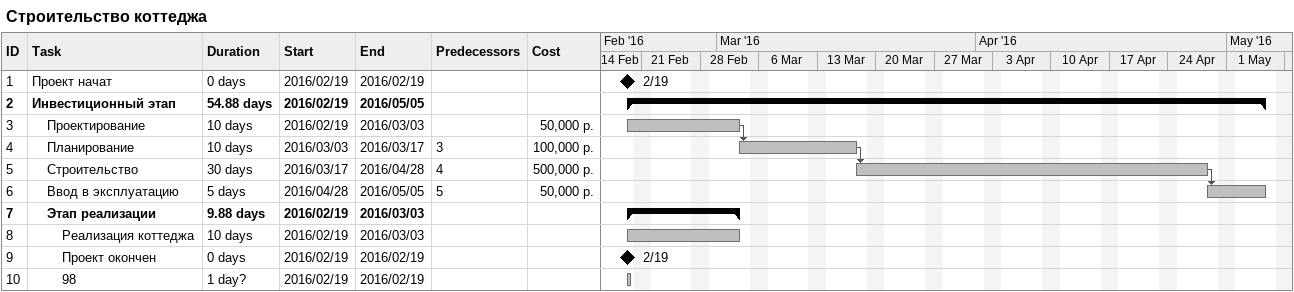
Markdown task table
Строительство коттеджа

| ID | Level | Task | Duration | Start | Finish | Predecessors | Cost (р.) |
|---|---|---|---|---|---|---|---|
| 1 | 1 | Проект начат | 0d | 2016-02-19 | 2016-02-19 |  |  |
| 2 | 1 | **Инвестиционный этап** | 54.88d | 2016-02-19 | 2016-05-05 |  |  |
| 3 | 2 | Проектирование | 10d | 2016-02-19 | 2016-03-03 |  | 50000 |
| 4 | 2 | Планирование | 10d | 2016-03-03 | 2016-03-17 | 3 | 100000 |
| 5 | 2 | Строительство | 30d | 2016-03-17 | 2016-04-28 | 4 | 500000 |
| 6 | 2 | Ввод в эксплуатацию | 5d | 2016-04-28 | 2016-05-05 | 5 | 50000 |
| 7 | 2 | **Этап реализации** | 9.88d | 2016-02-19 | 2016-03-03 |  |  |
| 8 | 3 | Реализация коттеджа | 10d | 2016-02-19 | 2016-03-03 |  |  |
| 9 | 3 | Проект окончен | 0d | 2016-02-19 | 2016-02-19 |  |  |
| 10 | 3 | 98 | 1d? | 2016-02-19 | 2016-02-19 |  |  |
